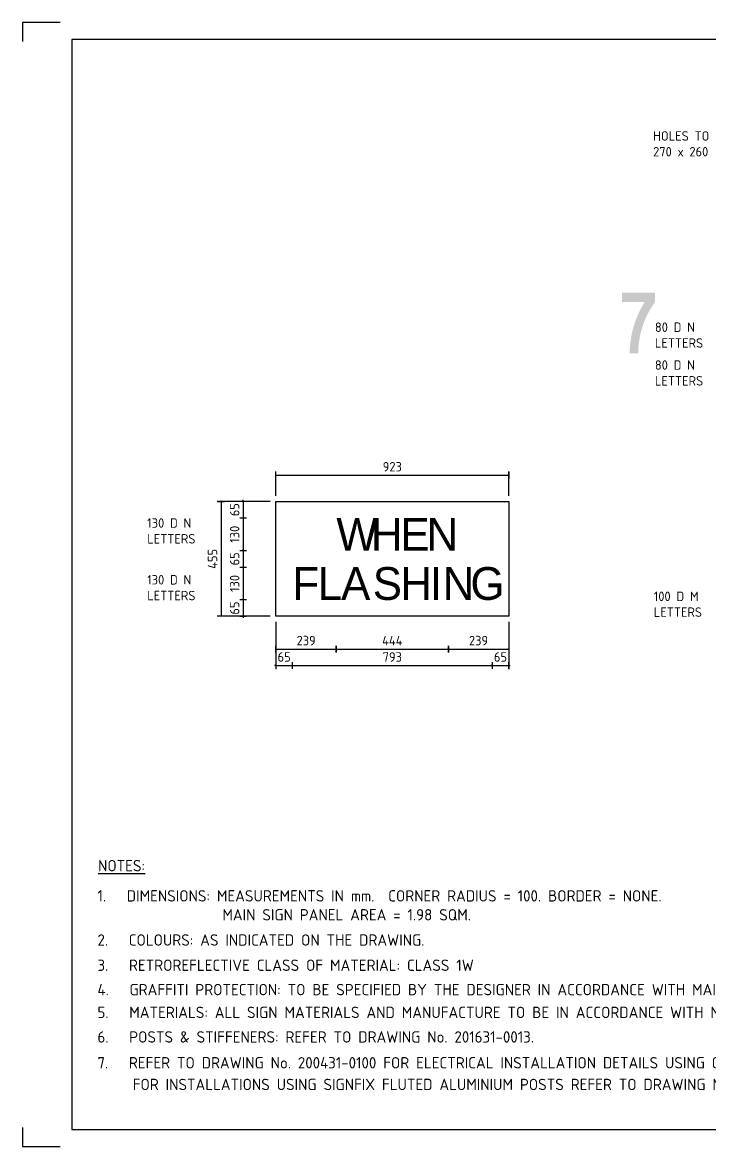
# Model space of a CAD drawing. Extents: x 0 to 1025, y -1312 to 297.
# Drawn here: x 0 to 181.6, y 0 to 297 of the extents above; entities that cross this region are included whole.
import ezdxf
from ezdxf.enums import TextEntityAlignment as Align

# ---------------------------------------------------------------- set-up
doc = ezdxf.new("R2010")
doc.units = 0
doc.header["$LTSCALE"] = 6
doc.header["$MEASUREMENT"] = 0
doc.header["$PDSIZE"] = 1
doc.linetypes.add('CENTERX2', pattern=[101.6, 63.5, -12.7, 12.7, -12.7])
doc.layers.get('0').update_dxf_attribs({"linetype": 'CONTINUOUS'})
doc.layers.get('DEFPOINTS').update_dxf_attribs({"linetype": 'CONTINUOUS'})
for name, color, linetype in [('COMMENTS', 4, 'CONTINUOUS'), ('L35', 3, 'CONTINUOUS'), ('T25', 1, 'CONTINUOUS'), ('TBLK18', 4, 'CONTINUOUS'), ('TBLK25', 1, 'CONTINUOUS'), ('TBLK35', 3, 'CONTINUOUS'), ('TBLK50', 7, 'CONTINUOUS')]:
    doc.layers.add(name, color=color, linetype=linetype)
doc.styles.add('DSERIES', font='Dseries')
doc.styles.add('ISO', font='iso3098b.shx')
doc.dimstyles.new('SIGNSDIM', dxfattribs={"dimtxt": 2.5, "dimasz": 0.2, "dimexe": 1, "dimexo": 1.5, "dimgap": 1, "dimtad": 1, "dimtoh": 1, "dimdec": 4, "dimlfac": 15, "dimrnd": 1, "dimdsep": 46, "dimtxsty": 'ISO', "dimblk": 'SGNDIM', "dimcen": 2.5, "dimse2": 1, "dimadec": 0, "dimazin": 0, "dimtfac": 1, "dimtdec": 4, "dimtix": 1, "dimtmove": 0, "dimatfit": 3, "dimldrblk": 'SGNDIM', "dimfxl": 1, "dimtolj": 1, "dimtzin": 0, "dimarcsym": 0})

# ---------------------------------------------------------------- blocks, each defined once
blk = doc.blocks.new('A3BBLK')
at = {"layer": 'TBLK25'}
for p, q in [((10, 297), (0, 297)), ((0, 297), (0, 292)), ((0, 5), (0, 0)), ((0, 0), (10, 0))]:
    blk.add_line(p, q, dxfattribs=at)
at = {"layer": 'TBLK50'}
for p, q in [((415.5, 292.5), (13, 292.5)), ((13, 292.5), (13, 4.5)), ((13, 4.5), (415.5, 4.5))]:
    blk.add_line(p, q, dxfattribs=at)
blk = doc.blocks.new('a3_in_vtblk std dwg')
blk.add_blockref('A3BBLK', (0, 0))
at = {"layer": 'TBLK18', "style": 'ISO'}
blk.add_attdef('MR_DIRECTORATE', text='', height=1.5, dxfattribs=at).set_placement((381.5, 68.12), align=Align.CENTER)
for tag, p in [('STREET_NAME', (355.51, 62.1)), ('SUBURB_POSTCODE', (388.49, 62.1)), ('TELEPHONE_NO.', (368.31, 59.84)), ('FAX_NO.', (393.56, 59.84))]:
    blk.add_attdef(tag, p, '', height=1.5, dxfattribs=at)
at = {"layer": 'TBLK25', "style": 'ISO'}
for tag, height, p in [('MR_BRANCH', 2, (381.5, 65.2)), ('ROAD_SECTION', 1.75, (384.5, 29.16)), ('SLK', 1.75, (384.5, 26.11)), ('CHAINAGE', 1.75, (384.5, 19.21))]:
    blk.add_attdef(tag, text='', height=height, dxfattribs=at).set_placement(p, align=Align.CENTER)
for tag, p, height in [('FILE_NUMBER', (371.77, 54.24), 2.5), ('DESIGNED_/_DRAWN', (371.77, 49.49), 2), ('VERIFIED', (371.77, 44.49), 2), ('APPROVED', (371.77, 39.49), 2), ('LOCAL_AUTHORITY', (370.48, 16.73), 1.25)]:
    blk.add_attdef(tag, p, '', height=height, dxfattribs=at)
at = {"layer": 'TBLK35', "style": 'ISO', "width": 0.9}
for tag, p in [('ROAD_PROJECT&NUMBER', (384.5, 32.23)), ('DRAWING_DESCRIPTION', (384.5, 22.29))]:
    blk.add_attdef(tag, text='', height=2.5, dxfattribs=at).set_placement(p, align=Align.CENTER)
at = {"layer": 'TBLK50', "style": 'ISO'}
blk.add_attdef('MRWA_DRG_NUMBER', (356.29, 6.08), '', height=5, dxfattribs=at)
blk = doc.blocks.new('SGNDIM')
for p, q in [((0, 0), (-1, 0)), ((0, 4.5), (0, -4.5))]:
    blk.add_line(p, q)
blk = doc.blocks.new('*D11')
at = {"layer": 'DEFPOINTS', "color": 0, "transparency": 16777216}
for p in [(60.28, 170.43), (52.48, 140.1), (60.28, 140.1)]:
    blk.add_point(p, dxfattribs=at)
at = {"layer": 'T25', "color": 0, "lineweight": -2, "transparency": 16777216}
for p, q in [((58.78, 170.43), (51.48, 170.43)), ((52.48, 170.23), (52.48, 140.3)), ((58.78, 140.1), (51.48, 140.1))]:
    blk.add_line(p, q, dxfattribs=at)
at = {"layer": 'T25', "color": 0, "lineweight": -2, "transparency": 16777216, "xscale": 0.2, "yscale": 0.2, "zscale": 0.2}
for p, rotation in [((52.48, 170.43), 90), ((52.48, 140.1), 270)]:
    blk.add_blockref('SGNDIM', p, dxfattribs=dict(at, rotation=rotation))
at = {"layer": 'T25', "color": 0, "transparency": 16777216, "insert": (50.23, 155.27), "char_height": 2.5, "attachment_point": 5, "rotation": 90, "style": 'ISO'}
blk.add_mtext('\\A1;455', dxfattribs=at)
blk = doc.blocks.new('*D12')
at = {"layer": 'DEFPOINTS', "color": 0, "transparency": 16777216}
for p in [(128.5, 177.37), (66.99, 170.43), (128.5, 170.43)]:
    blk.add_point(p, dxfattribs=at)
at = {"layer": 'T25', "color": 0, "lineweight": -2, "transparency": 16777216}
for p, q in [((66.99, 171.93), (66.99, 178.37)), ((128.5, 171.93), (128.5, 178.37)), ((67.19, 177.37), (128.3, 177.37))]:
    blk.add_line(p, q, dxfattribs=at)
at = {"layer": 'T25', "color": 0, "lineweight": -2, "transparency": 16777216, "xscale": 0.2, "yscale": 0.2, "zscale": 0.2, "rotation": 180}
blk.add_blockref('SGNDIM', (66.99, 177.37), dxfattribs=at)
at = {"layer": 'T25', "color": 0, "lineweight": -2, "transparency": 16777216, "xscale": 0.2, "yscale": 0.2, "zscale": 0.2}
blk.add_blockref('SGNDIM', (128.5, 177.37), dxfattribs=at)
at = {"layer": 'T25', "color": 0, "transparency": 16777216, "insert": (97.74, 179.62), "char_height": 2.5, "attachment_point": 5, "style": 'ISO'}
blk.add_mtext('\\A1;923', dxfattribs=at)
blk = doc.blocks.new('*D13')
at = {"layer": 'DEFPOINTS', "color": 0, "transparency": 16777216}
for p in [(66.99, 144.43), (58.32, 140.1), (66.99, 140.1)]:
    blk.add_point(p, dxfattribs=at)
at = {"layer": 'T25', "color": 0, "lineweight": -2, "transparency": 16777216}
for p, q in [((58.32, 144.63), (58.32, 144.83)), ((58.32, 144.43), (58.32, 140.1)), ((65.49, 140.1), (57.32, 140.1)), ((58.32, 139.9), (58.32, 139.7))]:
    blk.add_line(p, q, dxfattribs=at)
at = {"layer": 'T25', "color": 0, "lineweight": -2, "transparency": 16777216, "xscale": 0.2, "yscale": 0.2, "zscale": 0.2}
for p, rotation in [((58.32, 144.43), 270), ((58.32, 140.1), 90)]:
    blk.add_blockref('SGNDIM', p, dxfattribs=dict(at, rotation=rotation))
at = {"layer": 'T25', "color": 0, "transparency": 16777216, "insert": (56.07, 142.27), "char_height": 2.5, "attachment_point": 5, "rotation": 90, "style": 'ISO'}
blk.add_mtext('\\A1;65', dxfattribs=at)
blk = doc.blocks.new('*D14')
at = {"layer": 'DEFPOINTS', "color": 0, "transparency": 16777216}
for p in [(66.99, 153.1), (58.32, 144.43), (66.99, 144.43)]:
    blk.add_point(p, dxfattribs=at)
at = {"layer": 'T25', "color": 0, "lineweight": -2, "transparency": 16777216}
blk.add_line((58.32, 152.9), (58.32, 144.63), dxfattribs=at)
at = {"layer": 'T25', "color": 0, "lineweight": -2, "transparency": 16777216, "xscale": 0.2, "yscale": 0.2, "zscale": 0.2}
for p, rotation in [((58.32, 153.1), 90), ((58.32, 144.43), 270)]:
    blk.add_blockref('SGNDIM', p, dxfattribs=dict(at, rotation=rotation))
at = {"layer": 'T25', "color": 0, "transparency": 16777216, "insert": (56.07, 148.77), "char_height": 2.5, "attachment_point": 5, "rotation": 90, "style": 'ISO'}
blk.add_mtext('\\A1;130', dxfattribs=at)
blk = doc.blocks.new('*D15')
at = {"layer": 'DEFPOINTS', "color": 0, "transparency": 16777216}
for p in [(66.99, 157.43), (58.32, 153.1), (66.99, 153.1)]:
    blk.add_point(p, dxfattribs=at)
at = {"layer": 'T25', "color": 0, "lineweight": -2, "transparency": 16777216}
for p, q in [((58.32, 157.63), (58.32, 157.83)), ((58.32, 157.43), (58.32, 153.1)), ((58.32, 152.9), (58.32, 152.7))]:
    blk.add_line(p, q, dxfattribs=at)
at = {"layer": 'T25', "color": 0, "lineweight": -2, "transparency": 16777216, "xscale": 0.2, "yscale": 0.2, "zscale": 0.2}
for p, rotation in [((58.32, 157.43), 270), ((58.32, 153.1), 90)]:
    blk.add_blockref('SGNDIM', p, dxfattribs=dict(at, rotation=rotation))
at = {"layer": 'T25', "color": 0, "transparency": 16777216, "insert": (56.07, 155.27), "char_height": 2.5, "attachment_point": 5, "rotation": 90, "style": 'ISO'}
blk.add_mtext('\\A1;65', dxfattribs=at)
blk = doc.blocks.new('*D16')
at = {"layer": 'DEFPOINTS', "color": 0, "transparency": 16777216}
for p in [(66.99, 166.1), (58.32, 157.43), (66.99, 157.43)]:
    blk.add_point(p, dxfattribs=at)
at = {"layer": 'T25', "color": 0, "lineweight": -2, "transparency": 16777216}
blk.add_line((58.32, 165.9), (58.32, 157.63), dxfattribs=at)
at = {"layer": 'T25', "color": 0, "lineweight": -2, "transparency": 16777216, "xscale": 0.2, "yscale": 0.2, "zscale": 0.2}
for p, rotation in [((58.32, 166.1), 90), ((58.32, 157.43), 270)]:
    blk.add_blockref('SGNDIM', p, dxfattribs=dict(at, rotation=rotation))
at = {"layer": 'T25', "color": 0, "transparency": 16777216, "insert": (56.07, 161.77), "char_height": 2.5, "attachment_point": 5, "rotation": 90, "style": 'ISO'}
blk.add_mtext('\\A1;130', dxfattribs=at)
blk = doc.blocks.new('*D17')
at = {"layer": 'DEFPOINTS', "color": 0, "transparency": 16777216}
for p in [(66.99, 170.43), (58.32, 166.1), (66.99, 166.1)]:
    blk.add_point(p, dxfattribs=at)
at = {"layer": 'T25', "color": 0, "lineweight": -2, "transparency": 16777216}
for p, q in [((65.49, 170.43), (57.32, 170.43)), ((58.32, 170.63), (58.32, 170.83)), ((58.32, 170.43), (58.32, 166.1)), ((58.32, 165.9), (58.32, 165.7))]:
    blk.add_line(p, q, dxfattribs=at)
at = {"layer": 'T25', "color": 0, "lineweight": -2, "transparency": 16777216, "xscale": 0.2, "yscale": 0.2, "zscale": 0.2}
for p, rotation in [((58.32, 170.43), 270), ((58.32, 166.1), 90)]:
    blk.add_blockref('SGNDIM', p, dxfattribs=dict(at, rotation=rotation))
at = {"layer": 'T25', "color": 0, "transparency": 16777216, "insert": (56.07, 168.27), "char_height": 2.5, "attachment_point": 5, "rotation": 90, "style": 'ISO'}
blk.add_mtext('\\A1;65', dxfattribs=at)
blk = doc.blocks.new('*D18')
at = {"layer": 'DEFPOINTS', "color": 0, "transparency": 16777216}
for p in [(124.16, 140.1), (128.5, 140.1), (128.5, 127.1)]:
    blk.add_point(p, dxfattribs=at)
at = {"layer": 'T25', "color": 0, "lineweight": -2, "transparency": 16777216}
for p, q in [((128.5, 138.6), (128.5, 126.1)), ((123.96, 127.1), (123.76, 127.1)), ((124.16, 127.1), (128.5, 127.1)), ((128.7, 127.1), (128.9, 127.1))]:
    blk.add_line(p, q, dxfattribs=at)
at = {"layer": 'T25', "color": 0, "lineweight": -2, "transparency": 16777216, "xscale": 0.2, "yscale": 0.2, "zscale": 0.2}
blk.add_blockref('SGNDIM', (124.16, 127.1), dxfattribs=at)
at = {"layer": 'T25', "color": 0, "lineweight": -2, "transparency": 16777216, "xscale": 0.2, "yscale": 0.2, "zscale": 0.2, "rotation": 180}
blk.add_blockref('SGNDIM', (128.5, 127.1), dxfattribs=at)
at = {"layer": 'T25', "color": 0, "transparency": 16777216, "insert": (126.33, 129.35), "char_height": 2.5, "attachment_point": 5, "style": 'ISO'}
blk.add_mtext('\\A1;65', dxfattribs=at)
blk = doc.blocks.new('*D19')
at = {"layer": 'DEFPOINTS', "color": 0, "transparency": 16777216}
for p in [(71.32, 140.1), (124.16, 140.1), (124.16, 127.1)]:
    blk.add_point(p, dxfattribs=at)
at = {"layer": 'T25', "color": 0, "lineweight": -2, "transparency": 16777216}
blk.add_line((71.52, 127.1), (123.96, 127.1), dxfattribs=at)
at = {"layer": 'T25', "color": 0, "lineweight": -2, "transparency": 16777216, "xscale": 0.2, "yscale": 0.2, "zscale": 0.2, "rotation": 180}
blk.add_blockref('SGNDIM', (71.32, 127.1), dxfattribs=at)
at = {"layer": 'T25', "color": 0, "lineweight": -2, "transparency": 16777216, "xscale": 0.2, "yscale": 0.2, "zscale": 0.2}
blk.add_blockref('SGNDIM', (124.16, 127.1), dxfattribs=at)
at = {"layer": 'T25', "color": 0, "transparency": 16777216, "insert": (97.74, 129.35), "char_height": 2.5, "attachment_point": 5, "style": 'ISO'}
blk.add_mtext('\\A1;793', dxfattribs=at)
blk = doc.blocks.new('*D20')
at = {"layer": 'DEFPOINTS', "color": 0, "transparency": 16777216}
for p in [(66.99, 140.1), (71.32, 140.1), (71.32, 127.1)]:
    blk.add_point(p, dxfattribs=at)
at = {"layer": 'T25', "color": 0, "lineweight": -2, "transparency": 16777216}
for p, q in [((66.99, 138.6), (66.99, 126.1)), ((66.79, 127.1), (66.59, 127.1)), ((66.99, 127.1), (71.32, 127.1)), ((71.52, 127.1), (71.72, 127.1))]:
    blk.add_line(p, q, dxfattribs=at)
at = {"layer": 'T25', "color": 0, "lineweight": -2, "transparency": 16777216, "xscale": 0.2, "yscale": 0.2, "zscale": 0.2}
blk.add_blockref('SGNDIM', (66.99, 127.1), dxfattribs=at)
at = {"layer": 'T25', "color": 0, "lineweight": -2, "transparency": 16777216, "xscale": 0.2, "yscale": 0.2, "zscale": 0.2, "rotation": 180}
blk.add_blockref('SGNDIM', (71.32, 127.1), dxfattribs=at)
at = {"layer": 'T25', "color": 0, "transparency": 16777216, "insert": (69.16, 129.35), "char_height": 2.5, "attachment_point": 5, "style": 'ISO'}
blk.add_mtext('\\A1;65', dxfattribs=at)
blk = doc.blocks.new('*D21')
at = {"layer": 'DEFPOINTS', "color": 0, "transparency": 16777216}
for p in [(112.55, 140.1), (128.5, 140.1), (128.5, 131.43)]:
    blk.add_point(p, dxfattribs=at)
at = {"layer": 'T25', "color": 0, "lineweight": -2, "transparency": 16777216}
for p, q in [((128.5, 138.6), (128.5, 130.43)), ((112.75, 131.43), (128.3, 131.43))]:
    blk.add_line(p, q, dxfattribs=at)
at = {"layer": 'T25', "color": 0, "lineweight": -2, "transparency": 16777216, "xscale": 0.2, "yscale": 0.2, "zscale": 0.2, "rotation": 180}
blk.add_blockref('SGNDIM', (112.55, 131.43), dxfattribs=at)
at = {"layer": 'T25', "color": 0, "lineweight": -2, "transparency": 16777216, "xscale": 0.2, "yscale": 0.2, "zscale": 0.2}
blk.add_blockref('SGNDIM', (128.5, 131.43), dxfattribs=at)
at = {"layer": 'T25', "color": 0, "transparency": 16777216, "insert": (120.52, 133.68), "char_height": 2.5, "attachment_point": 5, "style": 'ISO'}
blk.add_mtext('\\A1;239', dxfattribs=at)
blk = doc.blocks.new('*D22')
at = {"layer": 'DEFPOINTS', "color": 0, "transparency": 16777216}
for p in [(82.94, 140.1), (112.55, 140.1), (112.55, 131.43)]:
    blk.add_point(p, dxfattribs=at)
at = {"layer": 'T25', "color": 0, "lineweight": -2, "transparency": 16777216}
blk.add_line((83.14, 131.43), (112.35, 131.43), dxfattribs=at)
at = {"layer": 'T25', "color": 0, "lineweight": -2, "transparency": 16777216, "xscale": 0.2, "yscale": 0.2, "zscale": 0.2, "rotation": 180}
blk.add_blockref('SGNDIM', (82.94, 131.43), dxfattribs=at)
at = {"layer": 'T25', "color": 0, "lineweight": -2, "transparency": 16777216, "xscale": 0.2, "yscale": 0.2, "zscale": 0.2}
blk.add_blockref('SGNDIM', (112.55, 131.43), dxfattribs=at)
at = {"layer": 'T25', "color": 0, "transparency": 16777216, "insert": (97.74, 133.68), "char_height": 2.5, "attachment_point": 5, "style": 'ISO'}
blk.add_mtext('\\A1;444', dxfattribs=at)
blk = doc.blocks.new('*D23')
at = {"layer": 'DEFPOINTS', "color": 0, "transparency": 16777216}
for p in [(66.99, 140.1), (82.94, 140.1), (82.94, 131.43)]:
    blk.add_point(p, dxfattribs=at)
at = {"layer": 'T25', "color": 0, "lineweight": -2, "transparency": 16777216}
for p, q in [((66.99, 138.6), (66.99, 130.43)), ((67.19, 131.43), (82.74, 131.43))]:
    blk.add_line(p, q, dxfattribs=at)
at = {"layer": 'T25', "color": 0, "lineweight": -2, "transparency": 16777216, "xscale": 0.2, "yscale": 0.2, "zscale": 0.2, "rotation": 180}
blk.add_blockref('SGNDIM', (66.99, 131.43), dxfattribs=at)
at = {"layer": 'T25', "color": 0, "lineweight": -2, "transparency": 16777216, "xscale": 0.2, "yscale": 0.2, "zscale": 0.2}
blk.add_blockref('SGNDIM', (82.94, 131.43), dxfattribs=at)
at = {"layer": 'T25', "color": 0, "transparency": 16777216, "insert": (74.97, 133.68), "char_height": 2.5, "attachment_point": 5, "style": 'ISO'}
blk.add_mtext('\\A1;239', dxfattribs=at)
blk = doc.blocks.new('BLK2')
at = {"layer": 'L35', "style": 'DSERIES'}
for s, p in [('F', (0, 0)), ('L', (7.73, 0)), ('A', (14.86, 0)), ('S', (24.51, 0)), ('H', (32.91, 0)), ('I', (41.92, 0)), ('N', (45.83, 0)), ('G', (54.3, 0))]:
    blk.add_text(s, height=10, dxfattribs=at).set_placement(p)
blk = doc.blocks.new('BLK1')
at = {"layer": 'L35', "style": 'DSERIES'}
for s, p in [('W', (0, 0)), ('H', (10.54, 0)), ('E', (19.55, 0)), ('N', (27.49, 0))]:
    blk.add_text(s, height=10, dxfattribs=at).set_placement(p)

msp = doc.modelspace()

# ---------------------------------------------------------------- hatches: boundary and pattern name
at = {"layer": 'TBLK25', "linetype": 'CENTERX2'}
h = msp.add_hatch(color=256, dxfattribs=at)
h.paths.add_polyline_path([(162.7155661, 209.5738366), (162.7090596, 209.5738366)], flags=16)
edge = h.paths.add_edge_path()
edge.add_line((162.7220726, 210.0423041), (162.7155661, 209.5738366))
edge.add_line((160.4773324, 209.5738366), (162.7155661, 209.5738366))
edge.add_line((160.4773324, 209.5738366), (160.4838389, 210.0683301))
edge.add_line((160.4838389, 210.0683301), (160.5033584, 210.5628235))
edge.add_line((160.5033584, 210.5628235), (160.5293844, 211.057317))
edge.add_line((160.5293844, 211.057317), (160.5619169, 211.5518105))
edge.add_line((160.5619169, 211.5518105), (160.6074623, 212.046304))
edge.add_line((160.6074623, 212.046304), (160.6660207, 212.534291))
edge.add_line((160.6660207, 212.534291), (160.7310857, 213.0287845))
edge.add_line((160.7310857, 213.0287845), (160.8026571, 213.5167715))
edge.add_line((160.8026571, 213.5167715), (160.8872415, 214.0047585))
edge.add_line((160.8872415, 214.0047585), (160.9783324, 214.4927455))
edge.add_line((160.9783324, 214.4927455), (161.0824363, 214.974226))
edge.add_line((161.0824363, 214.974226), (161.1930467, 215.462213))
edge.add_line((161.1930467, 215.462213), (161.3166701, 215.937187))
edge.add_line((161.3166701, 215.937187), (161.4467999, 216.4186675))
edge.add_line((161.4467999, 216.4186675), (161.5834363, 216.8936415))
edge.add_line((161.5834363, 216.8936415), (161.7330856, 217.3686155))
edge.add_line((161.7330856, 217.3686155), (161.8892415, 217.8370831))
edge.add_line((161.8892415, 217.8370831), (162.0584103, 218.2990441))
edge.add_line((162.0584103, 218.2990441), (162.2340856, 218.7610051))
edge.add_line((162.2340856, 218.7610051), (162.4227739, 219.2229661))
edge.add_line((162.4227739, 219.2229661), (162.6114622, 219.6784207))
edge.add_line((162.6114622, 219.6784207), (162.8131635, 220.1338752))
edge.add_line((162.8131635, 220.1338752), (163.0278778, 220.5763167))
edge.add_line((163.0278778, 220.5763167), (163.2490986, 221.0252648))
edge.add_line((163.2490986, 221.0252648), (163.4768259, 221.4611998))
edge.add_line((163.4768259, 221.4611998), (163.7110596, 221.8971349))
edge.add_line((163.7110596, 221.8971349), (163.9583064, 222.3265634))
edge.add_line((163.9583064, 222.3265634), (164.2120596, 222.7494855))
edge.add_line((164.2120596, 222.7494855), (164.4723193, 223.1724076))
edge.add_line((164.4723193, 223.1724076), (158.4017611, 223.1724076))
edge.add_line((158.4017611, 223.1724076), (158.4017611, 225.5733036))
edge.add_line((158.4017611, 225.5733036), (167.1920335, 225.5733036))
edge.add_line((167.1920335, 225.5733036), (167.1920335, 223.1724076))
edge.add_line((167.1920335, 223.1724076), (166.9187608, 222.7885244))
edge.add_line((166.9187608, 222.7885244), (166.6585011, 222.4046413))
edge.add_line((166.6585011, 222.4046413), (166.3982413, 222.0077453))
edge.add_line((166.3982413, 222.0077453), (166.1509946, 221.6108492))
edge.add_line((166.1509946, 221.6108492), (165.9102543, 221.2074466))
edge.add_line((165.9102543, 221.2074466), (165.6760206, 220.804044))
edge.add_line((165.6760206, 220.804044), (165.4482933, 220.3876284))
edge.add_line((165.4482933, 220.3876284), (165.233579, 219.9712129))
edge.add_line((165.233579, 219.9712129), (165.0253713, 219.5547973))
edge.add_line((165.0253713, 219.5547973), (164.82367, 219.1253687))
edge.add_line((164.82367, 219.1253687), (164.6349817, 218.6959402))
edge.add_line((164.6349817, 218.6959402), (164.4527998, 218.2665116))
edge.add_line((164.4527998, 218.2665116), (164.2771245, 217.8305766))
edge.add_line((164.2771245, 217.8305766), (164.1144622, 217.388135))
edge.add_line((164.1144622, 217.388135), (163.9583064, 216.9456935))
edge.add_line((163.9583064, 216.9456935), (163.8151635, 216.5032519))
edge.add_line((163.8151635, 216.5032519), (163.6720207, 216.0543039))
edge.add_line((163.6720207, 216.0543039), (163.5483973, 215.5988494))
edge.add_line((163.5483973, 215.5988494), (163.4247739, 215.1499013))
edge.add_line((163.4247739, 215.1499013), (163.3141635, 214.6944468))
edge.add_line((163.3141635, 214.6944468), (163.2165661, 214.2324858))
edge.add_line((163.2165661, 214.2324858), (163.1254752, 213.7705247))
edge.add_line((163.1254752, 213.7705247), (163.0408908, 213.3085637))
edge.add_line((163.0408908, 213.3085637), (162.9693194, 212.8466027))
edge.add_line((162.9693194, 212.8466027), (162.9042544, 212.3846417))
edge.add_line((162.9042544, 212.3846417), (162.845696, 211.9161742))
edge.add_line((162.845696, 211.9161742), (162.8001505, 211.4477066))
edge.add_line((162.8001505, 211.4477066), (162.7676181, 210.9792391))
edge.add_line((162.7676181, 210.9792391), (162.7415921, 210.5107716))
edge.add_line((162.7415921, 210.5107716), (162.7220726, 210.0423041))
edge = h.paths.add_edge_path(flags=16)
edge.add_line((167.1920335, 223.1724076), (167.185527, 223.1724076))
edge.add_line((160.4773324, 209.5738366), (160.4708259, 209.5738366))

# ---------------------------------------------------------------- linework, layer by layer
at = {"layer": 'L35'}
msp.add_lwpolyline([(66.9900511, 140.0987452), (66.9900511, 170.4320785), (128.4969577, 170.4320785), (128.4969577, 140.0987452)], close=True, dxfattribs=at)

# ---------------------------------------------------------------- block references
at = {"layer": 'L35', "xscale": 0.8666666666666667, "yscale": 0.8666666666666667, "zscale": 0.8666666666666667}
for name, p in [('BLK1', (82.9401648, 157.4320785)), ('BLK2', (71.3233844, 144.4320785))]:
    msp.add_blockref(name, p, dxfattribs=at)
at = {"layer": 'T25'}
msp.add_blockref('a3_in_vtblk std dwg', (0.0000004, -0.0000002), dxfattribs=at)

# ---------------------------------------------------------------- texts
at = {"layer": 'COMMENTS', "char_height": 2.5, "width": 12.548720472, "attachment_point": 1, "style": 'ISO'}
for s, insert in [('80 D N LETTERS', (167.1396551, 217.732473)), ('80 D N LETTERS', (167.1396551, 207.732473)), ('130 D N LETTERS', (32.9643783, 165.9919764)), ('130 D N LETTERS', (32.9643783, 150.9919764)), ('100 D M LETTERS', (166.8371234, 146.618661))]:
    msp.add_mtext(s, dxfattribs=dict(at, insert=insert))
at = {"layer": 'T25', "color": 3, "style": 'ISO'}
for s, p in [('%%UNOTES:', (19.9703205, 72.712892)), ('1.   DIMENSIONS: MEASUREMENTS IN mm.  CORNER RADIUS = 100. BORDER = NONE.', (19.8203205, 64.7311273)), ('MAIN SIGN PANEL AREA = 1.98 SQM.', (52.8203205, 59.7311273)), ('2.   COLOURS: AS INDICATED ON THE DRAWING.', (19.8203205, 53.0643273)), ('3.   RETROREFLECTIVE CLASS OF MATERIAL: CLASS 1W', (19.8203205, 46.3975273)), ('4.   GRAFFITI PROTECTION: TO BE SPECIFIED BY THE DESIGNER IN ACCORDANCE WITH MAIN ROADS GUIDELINES.', (19.8203205, 39.9581413)), ('5.   MATERIALS: ALL SIGN MATERIALS AND MANUFACTURE TO BE IN ACCORDANCE WITH MAIN ROADS SPECIFICATION 601.', (19.8203205, 33.9399902)), ('6.   POSTS & STIFFENERS: REFER TO DRAWING No. 201631-0013.', (19.8203205, 27.4493363)), ('7.   REFER TO DRAWING No. 200431-0100 FOR ELECTRICAL INSTALLATION DETAILS USING CHS POSTS.', (19.8079252, 20.6360213)), ('FOR INSTALLATIONS USING SIGNFIX FLUTED ALUMINIUM POSTS REFER TO DRAWING No. 201431-0015.', (29.1318676, 14.9032412))]:
    msp.add_text(s, height=3, dxfattribs=at).set_placement(p)
at = {"layer": 'T25', "insert": (166.66324, 268.2679617), "char_height": 2.5, "width": 27.691766646, "attachment_point": 1, "style": 'ISO'}
msp.add_mtext('HOLES TO BE CUT 270 x 260', dxfattribs=at)

# ---------------------------------------------------------------- dimensions: what is measured, and where the dimension line sits
at = {"layer": 'T25'}
for base, p1, p2, override, picture, middle in [((128.4969577, 177.3654119), (66.9900511, 170.4320785), (128.4969577, 170.4320785), {"dimse2": 0}, '*D12', (97.7435044, 179.6154119)), ((124.1636243, 127.0987452), (71.3233844, 140.0987452), (124.1636243, 140.0987452), {"dimse1": 1}, '*D19', (97.7435044, 129.3487452)), ((112.546844, 131.4320785), (82.9401648, 140.0987452), (112.546844, 140.0987452), {"dimse1": 1}, '*D22', (97.7435044, 133.6820785)), ((128.4969577, 131.4320785), (112.546844, 140.0987452), (128.4969577, 140.0987452), {"dimse1": 1, "dimse2": 0}, '*D21', (120.5219009, 133.6820785)), ((128.4969577, 127.0987452), (124.1636243, 140.0987452), (128.4969577, 140.0987452), {"dimse1": 1, "dimse2": 0}, '*D18', (126.330291, 129.3487452))]:
    dim = msp.add_linear_dim(base=base, p1=p1, p2=p2, dimstyle='SIGNSDIM', override=override, dxfattribs=at)
    dim.commit()
    dim.dimension.update_dxf_attribs({"geometry": picture, "text_midpoint": middle})
for base, p1, p2, override, picture, middle in [((52.480652, 140.0987452), (60.280652, 170.4320785), (60.280652, 140.0987452), {"dimse2": 0}, '*D11', (50.230652, 155.2654119)), ((58.3233844, 157.4320785), (66.9900511, 166.0987452), (66.9900511, 157.4320785), {"dimse1": 1}, '*D16', (56.0733844, 161.7654119)), ((58.3233844, 153.0987452), (66.9900511, 157.4320785), (66.9900511, 153.0987452), {"dimse1": 1}, '*D15', (56.0733844, 155.2654119)), ((58.3233844, 144.4320785), (66.9900511, 153.0987452), (66.9900511, 144.4320785), {"dimse1": 1}, '*D14', (56.0733844, 148.7654119)), ((58.3233844, 140.0987452), (66.9900511, 144.4320785), (66.9900511, 140.0987452), {"dimse1": 1, "dimse2": 0}, '*D13', (56.0733844, 142.2654119))]:
    dim = msp.add_linear_dim(base=base, p1=p1, p2=p2, angle=90, dimstyle='SIGNSDIM', override=override, dxfattribs=at)
    dim.commit()
    dim.dimension.update_dxf_attribs({"geometry": picture, "text_midpoint": middle})
dim = msp.add_linear_dim(base=(58.3233844, 166.0987452), p1=(66.9900511, 170.4320785), p2=(66.9900511, 166.0987452), angle=90, dimstyle='SIGNSDIM', dxfattribs=at)
dim.commit()
dim.dimension.update_dxf_attribs({"geometry": '*D17', "text_midpoint": (56.0733844, 168.2654119)})
for base, p2, picture, middle in [((71.3233844, 127.0987452), (71.3233844, 140.0987452), '*D20', (69.1567178, 129.3487452)), ((82.9401648, 131.4320785), (82.9401648, 140.0987452), '*D23', (74.9651079, 133.6820785))]:
    dim = msp.add_linear_dim(base=base, p1=(66.9900511, 140.0987452), p2=p2, dimstyle='SIGNSDIM', dxfattribs=at)
    dim.commit()
    dim.dimension.update_dxf_attribs({"geometry": picture, "text_midpoint": middle})

doc.saveas('drawing.dxf')
